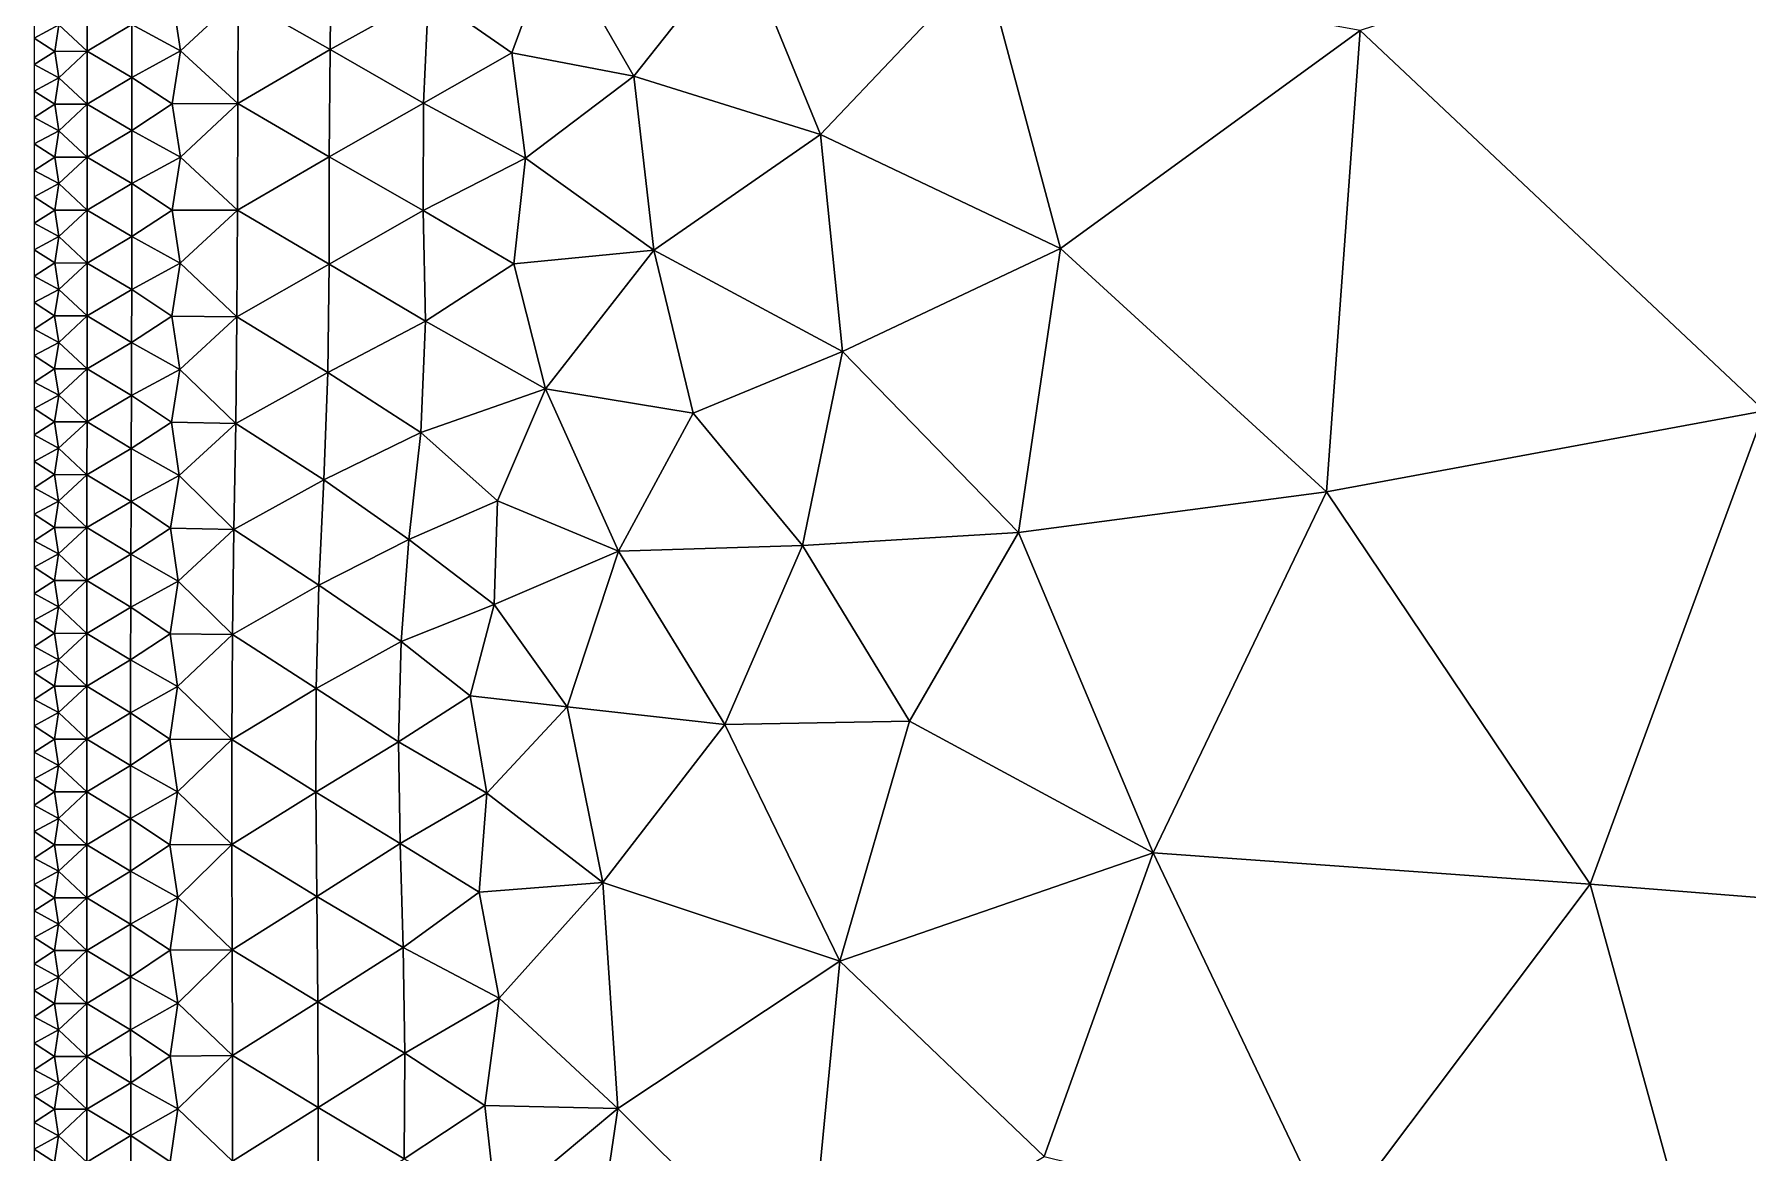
# Model space of a CAD drawing. Header units: metres. Extents: x 0 to 72, y -280 to 0.
# Drawn here: x 0.02 to 12.98, y -57.25 to -48.79 of the extents above; entities that cross this region are included whole.
import ezdxf

# ---------------------------------------------------------------- set-up
doc = ezdxf.new("R2010")
doc.units = ezdxf.units.M

msp = doc.modelspace()

# ---------------------------------------------------------------- linework, layer by layer
at = {"layer": 'layer', "color": 0}
for points in [[(13.11, -51.6346), (13.7177, -47.5617), (10.0513, -48.7559)], [(2.26544, -48.0882), (1.56243, -48.5047), (2.2595, -48.9014)], [(2.26544, -48.0882), (2.2595, -48.9014), (3.00252, -48.487)], [(3.95367, -48.0557), (3.00252, -48.487), (3.63411, -48.9251)], [(3.95367, -48.0557), (3.63411, -48.9251), (4.55671, -49.1027)], [(3.95367, -48.0557), (4.55671, -49.1027), (5.36787, -48.076)], [(5.96778, -49.5442), (5.36787, -48.076), (4.55671, -49.1027)], [(5.96778, -49.5442), (7.20377, -48.2389), (5.36787, -48.076)], [(7.78515, -50.4077), (7.20377, -48.2389), (5.96778, -49.5442)], [(7.78515, -50.4077), (10.0513, -48.7559), (7.20377, -48.2389)], [(0.421193, -48.5138), (0.205332, -48.7146), (0.421085, -48.9143)], [(0.421193, -48.5138), (0.421085, -48.9143), (0.75878, -48.7127)], [(1.06544, -48.5103), (0.75878, -48.7127), (1.12715, -48.9111)], [(1.06544, -48.5103), (1.12715, -48.9111), (1.56243, -48.5047)], [(1.56243, -48.5047), (1.12715, -48.9111), (1.55963, -49.3105)], [(1.56243, -48.5047), (1.55963, -49.3105), (2.2595, -48.9014)], [(3.00252, -48.487), (2.2595, -48.9014), (2.96414, -49.3078)], [(3.00252, -48.487), (2.96414, -49.3078), (3.63411, -48.9251)], [(0.02, -48.6149), (0.02, -48.8151), (0.205332, -48.7146)], [(0.205332, -48.7146), (0.02, -48.8151), (0.174515, -48.9149)], [(0.205332, -48.7146), (0.174515, -48.9149), (0.421085, -48.9143)], [(0.75878, -48.7127), (0.421085, -48.9143), (0.758473, -49.1136)], [(0.75878, -48.7127), (0.758473, -49.1136), (1.12715, -48.9111)], [(0.02, -48.8151), (0.02, -49.0152), (0.174515, -48.9149)], [(9.79575, -52.2474), (10.0513, -48.7559), (7.78515, -50.4077)], [(13.11, -51.6346), (10.0513, -48.7559), (9.79575, -52.2474)], [(0.174515, -48.9149), (0.02, -49.0152), (0.20528, -49.115)], [(0.174515, -48.9149), (0.20528, -49.115), (0.421085, -48.9143)], [(0.421085, -48.9143), (0.20528, -49.115), (0.420949, -49.3149)], [(0.421085, -48.9143), (0.420949, -49.3149), (0.758473, -49.1136)], [(1.12715, -48.9111), (0.758473, -49.1136), (1.06429, -49.313)], [(1.12715, -48.9111), (1.06429, -49.313), (1.55963, -49.3105)], [(2.2595, -48.9014), (1.55963, -49.3105), (2.25079, -49.7123)], [(2.2595, -48.9014), (2.25079, -49.7123), (2.96414, -49.3078)], [(3.63411, -48.9251), (2.96414, -49.3078), (3.73736, -49.7242)], [(3.63411, -48.9251), (3.73736, -49.7242), (4.55671, -49.1027)], [(0.02, -49.0152), (0.02, -49.2154), (0.20528, -49.115)], [(0.20528, -49.115), (0.02, -49.2154), (0.17447, -49.3153)], [(0.20528, -49.115), (0.17447, -49.3153), (0.420949, -49.3149)], [(0.758473, -49.1136), (0.420949, -49.3149), (0.758127, -49.5146)], [(0.758473, -49.1136), (0.758127, -49.5146), (1.06429, -49.313)], [(4.55671, -49.1027), (3.73736, -49.7242), (4.70618, -50.4205)], [(4.70618, -50.4205), (5.96778, -49.5442), (4.55671, -49.1027)], [(0.02, -49.2154), (0.02, -49.4155), (0.17447, -49.3153)], [(0.17447, -49.3153), (0.02, -49.4155), (0.205224, -49.5154)], [(0.17447, -49.3153), (0.205224, -49.5154), (0.420949, -49.3149)], [(0.420949, -49.3149), (0.205224, -49.5154), (0.420815, -49.7155)], [(0.420949, -49.3149), (0.420815, -49.7155), (0.758127, -49.5146)], [(1.06429, -49.313), (0.758127, -49.5146), (1.12577, -49.7144)], [(1.06429, -49.313), (1.12577, -49.7144), (1.55963, -49.3105)], [(1.55963, -49.3105), (1.12577, -49.7144), (1.55706, -50.1168)], [(1.55963, -49.3105), (1.55706, -50.1168), (2.25079, -49.7123)], [(2.96414, -49.3078), (2.25079, -49.7123), (2.96184, -50.1195)], [(2.96414, -49.3078), (2.96184, -50.1195), (3.73736, -49.7242)], [(0.02, -49.4155), (0.02, -49.6157), (0.205224, -49.5154)], [(0.205224, -49.5154), (0.02, -49.6157), (0.174427, -49.7157)], [(0.205224, -49.5154), (0.174427, -49.7157), (0.420815, -49.7155)], [(0.758127, -49.5146), (0.420815, -49.7155), (0.757817, -49.9155)], [(0.758127, -49.5146), (0.757817, -49.9155), (1.12577, -49.7144)], [(0.02, -49.6157), (0.02, -49.8159), (0.174427, -49.7157)], [(6.13505, -51.1873), (5.96778, -49.5442), (4.70618, -50.4205)], [(6.13505, -51.1873), (7.78515, -50.4077), (5.96778, -49.5442)], [(0.174427, -49.7157), (0.02, -49.8159), (0.205167, -49.9159)], [(0.174427, -49.7157), (0.205167, -49.9159), (0.420815, -49.7155)], [(0.420815, -49.7155), (0.205167, -49.9159), (0.420673, -50.116)], [(0.420815, -49.7155), (0.420673, -50.116), (0.757817, -49.9155)], [(1.12577, -49.7144), (0.757817, -49.9155), (1.06314, -50.116)], [(1.12577, -49.7144), (1.06314, -50.116), (1.55706, -50.1168)], [(2.25079, -49.7123), (1.55706, -50.1168), (2.25005, -50.5265)], [(2.25079, -49.7123), (2.25005, -50.5265), (2.96184, -50.1195)], [(3.73736, -49.7242), (2.96184, -50.1195), (3.64724, -50.5228)], [(3.73736, -49.7242), (3.64724, -50.5228), (4.70618, -50.4205)], [(0.02, -49.8159), (0.02, -50.016), (0.205167, -49.9159)], [(0.205167, -49.9159), (0.02, -50.016), (0.174382, -50.1161)], [(0.02, -50.016), (0.02, -50.2162), (0.174382, -50.1161)], [(0.205167, -49.9159), (0.174382, -50.1161), (0.420673, -50.116)], [(0.757817, -49.9155), (0.420673, -50.116), (0.75744, -50.3165)], [(0.757817, -49.9155), (0.75744, -50.3165), (1.06314, -50.116)], [(0.174382, -50.1161), (0.02, -50.2162), (0.205101, -50.3163)], [(0.174382, -50.1161), (0.205101, -50.3163), (0.420673, -50.116)], [(0.420673, -50.116), (0.205101, -50.3163), (0.420493, -50.5166)], [(0.420673, -50.116), (0.420493, -50.5166), (0.75744, -50.3165)], [(1.06314, -50.116), (0.75744, -50.3165), (1.12425, -50.518)], [(1.06314, -50.116), (1.12425, -50.518), (1.55706, -50.1168)], [(1.55706, -50.1168), (1.12425, -50.518), (1.55356, -50.9242)], [(1.55706, -50.1168), (1.55356, -50.9242), (2.25005, -50.5265)], [(2.96184, -50.1195), (2.25005, -50.5265), (2.98025, -50.9565)], [(2.96184, -50.1195), (2.98025, -50.9565), (3.64724, -50.5228)], [(0.02, -50.2162), (0.02, -50.4163), (0.205101, -50.3163)], [(0.205101, -50.3163), (0.02, -50.4163), (0.174323, -50.5165)], [(0.02, -50.4163), (0.02, -50.6165), (0.174323, -50.5165)], [(0.205101, -50.3163), (0.174323, -50.5165), (0.420493, -50.5166)], [(0.75744, -50.3165), (0.420493, -50.5166), (0.756962, -50.7175)], [(0.75744, -50.3165), (0.756962, -50.7175), (1.12425, -50.518)], [(3.64724, -50.5228), (3.88896, -51.4694), (4.70618, -50.4205)], [(4.70618, -50.4205), (3.88896, -51.4694), (5.00535, -51.6541)], [(5.00535, -51.6541), (6.13505, -51.1873), (4.70618, -50.4205)], [(7.46667, -52.5548), (7.78515, -50.4077), (6.13505, -51.1873)], [(9.79575, -52.2474), (7.78515, -50.4077), (7.46667, -52.5548)], [(0.174323, -50.5165), (0.02, -50.6165), (0.205007, -50.7167)], [(0.174323, -50.5165), (0.205007, -50.7167), (0.420493, -50.5166)], [(0.420493, -50.5166), (0.205007, -50.7167), (0.420221, -50.9173)], [(0.420493, -50.5166), (0.420221, -50.9173), (0.756962, -50.7175)], [(1.12425, -50.518), (0.756962, -50.7175), (1.06145, -50.9193)], [(1.12425, -50.518), (1.06145, -50.9193), (1.55356, -50.9242)], [(2.25005, -50.5265), (1.55356, -50.9242), (2.24069, -51.3455)], [(2.25005, -50.5265), (2.24069, -51.3455), (2.98025, -50.9565)], [(3.64724, -50.5228), (2.98025, -50.9565), (3.88896, -51.4694)], [(0.02, -50.6165), (0.02, -50.8167), (0.205007, -50.7167)], [(0.205007, -50.7167), (0.02, -50.8167), (0.174233, -50.9169)], [(0.205007, -50.7167), (0.174233, -50.9169), (0.420221, -50.9173)], [(0.756962, -50.7175), (0.420221, -50.9173), (0.75615, -51.1186)], [(0.756962, -50.7175), (0.75615, -51.1186), (1.06145, -50.9193)], [(0.02, -50.8167), (0.02, -51.0168), (0.174233, -50.9169)], [(0.174233, -50.9169), (0.02, -51.0168), (0.204867, -51.1172)], [(0.174233, -50.9169), (0.204867, -51.1172), (0.420221, -50.9173)], [(0.420221, -50.9173), (0.204867, -51.1172), (0.419827, -51.3178)], [(0.420221, -50.9173), (0.419827, -51.3178), (0.75615, -51.1186)], [(1.06145, -50.9193), (0.75615, -51.1186), (1.12102, -51.3217)], [(1.06145, -50.9193), (1.12102, -51.3217), (1.55356, -50.9242)], [(1.55356, -50.9242), (1.12102, -51.3217), (1.5443, -51.7307)], [(1.55356, -50.9242), (1.5443, -51.7307), (2.24069, -51.3455)], [(0.02, -51.0168), (0.02, -51.217), (0.204867, -51.1172)], [(2.98025, -50.9565), (2.24069, -51.3455), (2.94343, -51.7999)], [(2.98025, -50.9565), (2.94343, -51.7999), (3.88896, -51.4694)], [(0.204867, -51.1172), (0.02, -51.217), (0.174103, -51.3173)], [(0.204867, -51.1172), (0.174103, -51.3173), (0.419827, -51.3178)], [(0.75615, -51.1186), (0.419827, -51.3178), (0.755088, -51.5195)], [(0.75615, -51.1186), (0.755088, -51.5195), (1.12102, -51.3217)], [(5.83092, -52.6545), (6.13505, -51.1873), (5.00535, -51.6541)], [(7.46667, -52.5548), (6.13505, -51.1873), (5.83092, -52.6545)], [(0.02, -51.217), (0.02, -51.4171), (0.174103, -51.3173)], [(0.174103, -51.3173), (0.02, -51.4171), (0.204676, -51.5176)], [(0.174103, -51.3173), (0.204676, -51.5176), (0.419827, -51.3178)], [(0.419827, -51.3178), (0.204676, -51.5176), (0.419311, -51.7183)], [(0.419827, -51.3178), (0.419311, -51.7183), (0.755088, -51.5195)], [(1.12102, -51.3217), (0.755088, -51.5195), (1.05749, -51.7222)], [(1.12102, -51.3217), (1.05749, -51.7222), (1.5443, -51.7307)], [(0.02, -51.4171), (0.02, -51.6173), (0.204676, -51.5176)], [(2.24069, -51.3455), (1.5443, -51.7307), (2.20978, -52.1574)], [(2.24069, -51.3455), (2.20978, -52.1574), (2.94343, -51.7999)], [(0.204676, -51.5176), (0.02, -51.6173), (0.173934, -51.7177)], [(0.204676, -51.5176), (0.173934, -51.7177), (0.419311, -51.7183)], [(0.755088, -51.5195), (0.419311, -51.7183), (0.753651, -51.9201)], [(0.755088, -51.5195), (0.753651, -51.9201), (1.05749, -51.7222)], [(3.88896, -51.4694), (2.94343, -51.7999), (3.52398, -52.3155)], [(3.88896, -51.4694), (3.52398, -52.3155), (4.43943, -52.6985)], [(3.88896, -51.4694), (4.43943, -52.6985), (5.00535, -51.6541)], [(0.02, -51.6173), (0.02, -51.8175), (0.173934, -51.7177)], [(0.173934, -51.7177), (0.02, -51.8175), (0.204444, -51.9179)], [(0.173934, -51.7177), (0.204444, -51.9179), (0.419311, -51.7183)], [(0.419311, -51.7183), (0.204444, -51.9179), (0.418719, -52.1187)], [(0.419311, -51.7183), (0.418719, -52.1187), (0.753651, -51.9201)], [(1.05749, -51.7222), (0.753651, -51.9201), (1.11517, -52.124)], [(1.05749, -51.7222), (1.11517, -52.124), (1.5443, -51.7307)], [(5.83092, -52.6545), (5.00535, -51.6541), (4.43943, -52.6985)], [(13.11, -51.6346), (9.79575, -52.2474), (11.7922, -55.2184)], [(16.4113, -55.5833), (13.11, -51.6346), (11.7922, -55.2184)], [(0.02, -51.8175), (0.02, -52.0176), (0.204444, -51.9179)], [(1.5443, -51.7307), (1.11517, -52.124), (1.53029, -52.5325)], [(1.5443, -51.7307), (1.53029, -52.5325), (2.20978, -52.1574)], [(2.94343, -51.7999), (2.20978, -52.1574), (2.85399, -52.6088)], [(2.94343, -51.7999), (2.85399, -52.6088), (3.52398, -52.3155)], [(0.204444, -51.9179), (0.02, -52.0176), (0.173742, -52.118)], [(0.204444, -51.9179), (0.173742, -52.118), (0.418719, -52.1187)], [(0.753651, -51.9201), (0.418719, -52.1187), (0.752191, -52.3205)], [(0.753651, -51.9201), (0.752191, -52.3205), (1.11517, -52.124)], [(0.02, -52.0176), (0.02, -52.2178), (0.173742, -52.118)], [(0.173742, -52.118), (0.02, -52.2178), (0.204197, -52.3183)], [(0.02, -52.2178), (0.02, -52.4179), (0.204197, -52.3183)], [(0.173742, -52.118), (0.204197, -52.3183), (0.418719, -52.1187)], [(0.418719, -52.1187), (0.204197, -52.3183), (0.418121, -52.519)], [(0.418719, -52.1187), (0.418121, -52.519), (0.752191, -52.3205)], [(1.11517, -52.124), (0.752191, -52.3205), (1.05186, -52.5231)], [(1.11517, -52.124), (1.05186, -52.5231), (1.53029, -52.5325)], [(2.20978, -52.1574), (1.53029, -52.5325), (2.17393, -52.9534)], [(2.20978, -52.1574), (2.17393, -52.9534), (2.85399, -52.6088)], [(0.204197, -52.3183), (0.02, -52.4179), (0.173552, -52.5183)], [(0.204197, -52.3183), (0.173552, -52.5183), (0.418121, -52.519)], [(0.752191, -52.3205), (0.418121, -52.519), (0.750679, -52.7206)], [(0.752191, -52.3205), (0.750679, -52.7206), (1.05186, -52.5231)], [(3.52398, -52.3155), (2.85399, -52.6088), (3.49844, -53.1001)], [(3.52398, -52.3155), (3.49844, -53.1001), (4.43943, -52.6985)], [(8.48457, -54.9796), (9.79575, -52.2474), (7.46667, -52.5548)], [(11.7922, -55.2184), (9.79575, -52.2474), (8.48457, -54.9796)], [(0.02, -52.4179), (0.02, -52.6181), (0.173552, -52.5183)], [(0.173552, -52.5183), (0.02, -52.6181), (0.203966, -52.7185)], [(0.02, -52.6181), (0.02, -52.8183), (0.203966, -52.7185)], [(0.173552, -52.5183), (0.203966, -52.7185), (0.418121, -52.519)], [(0.418121, -52.519), (0.203966, -52.7185), (0.417595, -52.9192)], [(0.418121, -52.519), (0.417595, -52.9192), (0.750679, -52.7206)], [(1.05186, -52.5231), (0.750679, -52.7206), (1.10882, -52.9238)], [(1.05186, -52.5231), (1.10882, -52.9238), (1.53029, -52.5325)], [(1.53029, -52.5325), (1.10882, -52.9238), (1.51848, -53.3287)], [(1.53029, -52.5325), (1.51848, -53.3287), (2.17393, -52.9534)], [(2.85399, -52.6088), (2.17393, -52.9534), (2.79476, -53.3811)], [(2.85399, -52.6088), (2.79476, -53.3811), (3.49844, -53.1001)], [(6.64072, -53.9836), (7.46667, -52.5548), (5.83092, -52.6545)], [(8.48457, -54.9796), (7.46667, -52.5548), (6.64072, -53.9836)], [(0.203966, -52.7185), (0.02, -52.8183), (0.173387, -52.9186)], [(0.203966, -52.7185), (0.173387, -52.9186), (0.417595, -52.9192)], [(0.750679, -52.7206), (0.417595, -52.9192), (0.749523, -53.1205)], [(0.750679, -52.7206), (0.749523, -53.1205), (1.10882, -52.9238)], [(4.43943, -52.6985), (3.49844, -53.1001), (4.05155, -53.8749)], [(4.43943, -52.6985), (4.05155, -53.8749), (5.24476, -54.0088)], [(5.24476, -54.0088), (5.83092, -52.6545), (4.43943, -52.6985)], [(6.64072, -53.9836), (5.83092, -52.6545), (5.24476, -54.0088)], [(0.02, -52.8183), (0.02, -53.0184), (0.173387, -52.9186)], [(0.173387, -52.9186), (0.02, -53.0184), (0.203778, -53.1188)], [(0.02, -53.0184), (0.02, -53.2186), (0.203778, -53.1188)], [(0.173387, -52.9186), (0.203778, -53.1188), (0.417595, -52.9192)], [(0.417595, -52.9192), (0.203778, -53.1188), (0.417199, -53.3192)], [(0.417595, -52.9192), (0.417199, -53.3192), (0.749523, -53.1205)], [(1.10882, -52.9238), (0.749523, -53.1205), (1.04726, -53.322)], [(1.10882, -52.9238), (1.04726, -53.322), (1.51848, -53.3287)], [(2.17393, -52.9534), (1.51848, -53.3287), (2.15337, -53.7376)], [(2.17393, -52.9534), (2.15337, -53.7376), (2.79476, -53.3811)], [(0.203778, -53.1188), (0.02, -53.2186), (0.173265, -53.3188)], [(0.203778, -53.1188), (0.173265, -53.3188), (0.417199, -53.3192)], [(0.749523, -53.1205), (0.417199, -53.3192), (0.748626, -53.5201)], [(0.749523, -53.1205), (0.748626, -53.5201), (1.04726, -53.322)], [(3.49844, -53.1001), (2.79476, -53.3811), (3.31768, -53.7925)], [(3.49844, -53.1001), (3.31768, -53.7925), (4.05155, -53.8749)], [(0.02, -53.2186), (0.02, -53.4187), (0.173265, -53.3188)], [(0.173265, -53.3188), (0.02, -53.4187), (0.20365, -53.519)], [(0.173265, -53.3188), (0.20365, -53.519), (0.417199, -53.3192)], [(0.417199, -53.3192), (0.20365, -53.519), (0.416953, -53.7193)], [(0.417199, -53.3192), (0.416953, -53.7193), (0.748626, -53.5201)], [(1.04726, -53.322), (0.748626, -53.5201), (1.10486, -53.7217)], [(1.04726, -53.322), (1.10486, -53.7217), (1.51848, -53.3287)], [(1.51848, -53.3287), (1.10486, -53.7217), (1.51345, -54.1225)], [(1.51848, -53.3287), (1.51345, -54.1225), (2.15337, -53.7376)], [(2.79476, -53.3811), (2.15337, -53.7376), (2.7761, -54.1395)], [(2.79476, -53.3811), (2.7761, -54.1395), (3.31768, -53.7925)], [(0.02, -53.4187), (0.02, -53.6189), (0.20365, -53.519)], [(0.20365, -53.519), (0.02, -53.6189), (0.173194, -53.7191)], [(0.20365, -53.519), (0.173194, -53.7191), (0.416953, -53.7193)], [(0.748626, -53.5201), (0.416953, -53.7193), (0.748195, -53.9198)], [(0.748626, -53.5201), (0.748195, -53.9198), (1.10486, -53.7217)], [(0.02, -53.6189), (0.02, -53.8191), (0.173194, -53.7191)], [(0.173194, -53.7191), (0.02, -53.8191), (0.203585, -53.9192)], [(0.173194, -53.7191), (0.203585, -53.9192), (0.416953, -53.7193)], [(0.416953, -53.7193), (0.203585, -53.9192), (0.416858, -54.1193)], [(0.416953, -53.7193), (0.416858, -54.1193), (0.748195, -53.9198)], [(1.10486, -53.7217), (0.748195, -53.9198), (1.04542, -54.12)], [(1.10486, -53.7217), (1.04542, -54.12), (1.51345, -54.1225)], [(2.15337, -53.7376), (1.51345, -54.1225), (2.15062, -54.5207)], [(2.15337, -53.7376), (2.15062, -54.5207), (2.7761, -54.1395)], [(3.31768, -53.7925), (2.7761, -54.1395), (3.44461, -54.5276)], [(3.31768, -53.7925), (3.44461, -54.5276), (4.05155, -53.8749)], [(0.02, -53.8191), (0.02, -54.0192), (0.203585, -53.9192)], [(0.203585, -53.9192), (0.02, -54.0192), (0.173169, -54.1193)], [(0.203585, -53.9192), (0.173169, -54.1193), (0.416858, -54.1193)], [(0.748195, -53.9198), (0.416858, -54.1193), (0.748057, -54.3194)], [(0.748195, -53.9198), (0.748057, -54.3194), (1.04542, -54.12)], [(4.05155, -53.8749), (3.44461, -54.5276), (4.32222, -55.2048)], [(4.05155, -53.8749), (4.32222, -55.2048), (5.24476, -54.0088)], [(0.02, -54.0192), (0.02, -54.2194), (0.173169, -54.1193)], [(6.11325, -55.7997), (5.24476, -54.0088), (4.32222, -55.2048)], [(6.11325, -55.7997), (6.64072, -53.9836), (5.24476, -54.0088)], [(8.48457, -54.9796), (6.64072, -53.9836), (6.11325, -55.7997)], [(0.173169, -54.1193), (0.02, -54.2194), (0.203574, -54.3194)], [(0.173169, -54.1193), (0.203574, -54.3194), (0.416858, -54.1193)], [(0.416858, -54.1193), (0.203574, -54.3194), (0.416876, -54.5194)], [(0.416858, -54.1193), (0.416876, -54.5194), (0.748057, -54.3194)], [(1.04542, -54.12), (0.748057, -54.3194), (1.10405, -54.5193)], [(1.04542, -54.12), (1.10405, -54.5193), (1.51345, -54.1225)], [(1.51345, -54.1225), (1.10405, -54.5193), (1.51429, -54.9173)], [(1.51345, -54.1225), (1.51429, -54.9173), (2.15062, -54.5207)], [(2.7761, -54.1395), (2.15062, -54.5207), (2.78936, -54.9093)], [(2.7761, -54.1395), (2.78936, -54.9093), (3.44461, -54.5276)], [(0.02, -54.2194), (0.02, -54.4195), (0.203574, -54.3194)], [(0.203574, -54.3194), (0.02, -54.4195), (0.173179, -54.5195)], [(0.02, -54.4195), (0.02, -54.6197), (0.173179, -54.5195)], [(0.203574, -54.3194), (0.173179, -54.5195), (0.416876, -54.5194)], [(0.748057, -54.3194), (0.416876, -54.5194), (0.748199, -54.7192)], [(0.748057, -54.3194), (0.748199, -54.7192), (1.10405, -54.5193)], [(0.173179, -54.5195), (0.02, -54.6197), (0.2036, -54.7196)], [(0.173179, -54.5195), (0.2036, -54.7196), (0.416876, -54.5194)], [(0.416876, -54.5194), (0.2036, -54.7196), (0.41697, -54.9196)], [(0.416876, -54.5194), (0.41697, -54.9196), (0.748199, -54.7192)], [(1.10405, -54.5193), (0.748199, -54.7192), (1.04588, -54.9185)], [(1.10405, -54.5193), (1.04588, -54.9185), (1.51429, -54.9173)], [(2.15062, -54.5207), (1.51429, -54.9173), (2.15814, -55.3101)], [(2.15062, -54.5207), (2.15814, -55.3101), (2.78936, -54.9093)], [(3.44461, -54.5276), (2.78936, -54.9093), (3.38603, -55.2786)], [(3.44461, -54.5276), (3.38603, -55.2786), (4.32222, -55.2048)], [(0.02, -54.6197), (0.02, -54.8199), (0.2036, -54.7196)], [(0.2036, -54.7196), (0.02, -54.8199), (0.173212, -54.9198)], [(0.02, -54.8199), (0.02, -55.02), (0.173212, -54.9198)], [(0.2036, -54.7196), (0.173212, -54.9198), (0.41697, -54.9196)], [(0.748199, -54.7192), (0.41697, -54.9196), (0.748481, -55.119)], [(0.748199, -54.7192), (0.748481, -55.119), (1.04588, -54.9185)], [(0.173212, -54.9198), (0.02, -55.02), (0.203647, -55.1199)], [(0.173212, -54.9198), (0.203647, -55.1199), (0.41697, -54.9196)], [(0.41697, -54.9196), (0.203647, -55.1199), (0.417094, -55.3198)], [(0.41697, -54.9196), (0.417094, -55.3198), (0.748481, -55.119)], [(1.04588, -54.9185), (0.748481, -55.119), (1.10513, -55.3179)], [(1.04588, -54.9185), (1.10513, -55.3179), (1.51429, -54.9173)], [(1.51429, -54.9173), (1.10513, -55.3179), (1.51734, -55.7148)], [(1.51429, -54.9173), (1.51734, -55.7148), (2.15814, -55.3101)], [(2.78936, -54.9093), (2.15814, -55.3101), (2.8111, -55.6961)], [(2.78936, -54.9093), (2.8111, -55.6961), (3.38603, -55.2786)], [(0.02, -55.02), (0.02, -55.2202), (0.203647, -55.1199)], [(7.66066, -57.2778), (8.48457, -54.9796), (6.11325, -55.7997)], [(9.83789, -57.8165), (8.48457, -54.9796), (7.66066, -57.2778)], [(11.7922, -55.2184), (8.48457, -54.9796), (9.83789, -57.8165)], [(0.203647, -55.1199), (0.02, -55.2202), (0.173253, -55.3201)], [(0.02, -55.2202), (0.02, -55.4203), (0.173253, -55.3201)], [(0.203647, -55.1199), (0.173253, -55.3201), (0.417094, -55.3198)], [(0.748481, -55.119), (0.417094, -55.3198), (0.748795, -55.5191)], [(0.748481, -55.119), (0.748795, -55.5191), (1.10513, -55.3179)], [(3.38603, -55.2786), (3.53747, -56.0795), (4.32222, -55.2048)], [(4.32222, -55.2048), (3.53747, -56.0795), (4.43491, -56.9142)], [(4.32222, -55.2048), (4.43491, -56.9142), (6.11325, -55.7997)], [(12.8564, -59.0769), (11.7922, -55.2184), (9.83789, -57.8165)], [(12.8564, -59.0769), (16.4113, -55.5833), (11.7922, -55.2184)], [(0.173253, -55.3201), (0.02, -55.4203), (0.203698, -55.5202)], [(0.173253, -55.3201), (0.203698, -55.5202), (0.417094, -55.3198)], [(0.417094, -55.3198), (0.203698, -55.5202), (0.417214, -55.72)], [(0.417094, -55.3198), (0.417214, -55.72), (0.748795, -55.5191)], [(1.10513, -55.3179), (0.748795, -55.5191), (1.0471, -55.718)], [(1.10513, -55.3179), (1.0471, -55.718), (1.51734, -55.7148)], [(2.15814, -55.3101), (1.51734, -55.7148), (2.16589, -56.1069)], [(2.15814, -55.3101), (2.16589, -56.1069), (2.8111, -55.6961)], [(3.38603, -55.2786), (2.8111, -55.6961), (3.53747, -56.0795)], [(0.02, -55.4203), (0.02, -55.6205), (0.203698, -55.5202)], [(0.203698, -55.5202), (0.02, -55.6205), (0.173291, -55.7204)], [(0.203698, -55.5202), (0.173291, -55.7204), (0.417214, -55.72)], [(0.748795, -55.5191), (0.417214, -55.72), (0.749088, -55.9193)], [(0.748795, -55.5191), (0.749088, -55.9193), (1.0471, -55.718)], [(16.4289, -61.832), (16.4113, -55.5833), (12.8564, -59.0769)], [(0.02, -55.6205), (0.02, -55.8207), (0.173291, -55.7204)], [(0.173291, -55.7204), (0.02, -55.8207), (0.203741, -55.9205)], [(0.173291, -55.7204), (0.203741, -55.9205), (0.417214, -55.72)], [(0.417214, -55.72), (0.203741, -55.9205), (0.417306, -56.1203)], [(0.417214, -55.72), (0.417306, -56.1203), (0.749088, -55.9193)], [(1.0471, -55.718), (0.749088, -55.9193), (1.10638, -56.1177)], [(1.0471, -55.718), (1.10638, -56.1177), (1.51734, -55.7148)], [(1.51734, -55.7148), (1.10638, -56.1177), (1.51945, -56.5144)], [(1.51734, -55.7148), (1.51945, -56.5144), (2.16589, -56.1069)], [(2.8111, -55.6961), (2.16589, -56.1069), (2.82254, -56.4972)], [(2.8111, -55.6961), (2.82254, -56.4972), (3.53747, -56.0795)], [(0.02, -55.8207), (0.02, -56.0208), (0.203741, -55.9205)], [(5.86869, -58.3451), (6.11325, -55.7997), (4.43491, -56.9142)], [(5.86869, -58.3451), (7.66066, -57.2778), (6.11325, -55.7997)], [(0.203741, -55.9205), (0.02, -56.0208), (0.173319, -56.1207)], [(0.203741, -55.9205), (0.173319, -56.1207), (0.417306, -56.1203)], [(0.749088, -55.9193), (0.417306, -56.1203), (0.749277, -56.3195)], [(0.749088, -55.9193), (0.749277, -56.3195), (1.10638, -56.1177)], [(0.02, -56.0208), (0.02, -56.221), (0.173319, -56.1207)], [(0.173319, -56.1207), (0.02, -56.221), (0.20377, -56.3208)], [(0.173319, -56.1207), (0.20377, -56.3208), (0.417306, -56.1203)], [(0.417306, -56.1203), (0.20377, -56.3208), (0.417363, -56.5206)], [(0.417306, -56.1203), (0.417363, -56.5206), (0.749277, -56.3195)], [(1.10638, -56.1177), (0.749277, -56.3195), (1.04788, -56.5184)], [(1.10638, -56.1177), (1.04788, -56.5184), (1.51945, -56.5144)], [(2.16589, -56.1069), (1.51945, -56.5144), (2.16837, -56.9068)], [(2.16589, -56.1069), (2.16837, -56.9068), (2.82254, -56.4972)], [(3.53747, -56.0795), (2.82254, -56.4972), (3.42995, -56.8935)], [(3.53747, -56.0795), (3.42995, -56.8935), (4.43491, -56.9142)], [(0.02, -56.221), (0.02, -56.4211), (0.20377, -56.3208)], [(0.20377, -56.3208), (0.02, -56.4211), (0.173335, -56.521)], [(0.20377, -56.3208), (0.173335, -56.521), (0.417363, -56.5206)], [(0.749277, -56.3195), (0.417363, -56.5206), (0.749396, -56.7198)], [(0.749277, -56.3195), (0.749396, -56.7198), (1.04788, -56.5184)], [(0.02, -56.4211), (0.02, -56.6213), (0.173335, -56.521)], [(1.04788, -56.5184), (0.749396, -56.7198), (1.10694, -56.918)], [(1.04788, -56.5184), (1.10694, -56.918), (1.51945, -56.5144)], [(1.51945, -56.5144), (1.10694, -56.918), (1.51991, -57.3144)], [(1.51945, -56.5144), (1.51991, -57.3144), (2.16837, -56.9068)], [(2.82254, -56.4972), (2.16837, -56.9068), (2.81957, -57.297)], [(2.82254, -56.4972), (2.81957, -57.297), (3.42995, -56.8935)], [(0.173335, -56.521), (0.02, -56.6213), (0.203786, -56.7211)], [(0.02, -56.6213), (0.02, -56.8215), (0.203786, -56.7211)], [(0.173335, -56.521), (0.203786, -56.7211), (0.417363, -56.5206)], [(0.417363, -56.5206), (0.203786, -56.7211), (0.41739, -56.9209)], [(0.417363, -56.5206), (0.41739, -56.9209), (0.749396, -56.7198)], [(0.203786, -56.7211), (0.02, -56.8215), (0.173342, -56.9213)], [(0.203786, -56.7211), (0.173342, -56.9213), (0.41739, -56.9209)], [(0.749396, -56.7198), (0.41739, -56.9209), (0.749437, -57.12)], [(0.749396, -56.7198), (0.749437, -57.12), (1.10694, -56.918)], [(0.02, -56.8215), (0.02, -57.0216), (0.173342, -56.9213)], [(2.16837, -56.9068), (1.51991, -57.3144), (2.16712, -57.705)], [(2.16837, -56.9068), (2.16712, -57.705), (2.81957, -57.297)], [(3.42995, -56.8935), (2.81957, -57.297), (3.51768, -57.6809)], [(3.42995, -56.8935), (3.51768, -57.6809), (4.43491, -56.9142)], [(0.173342, -56.9213), (0.02, -57.0216), (0.203794, -57.1214)], [(0.02, -57.0216), (0.02, -57.2218), (0.203794, -57.1214)], [(0.173342, -56.9213), (0.203794, -57.1214), (0.41739, -56.9209)], [(0.41739, -56.9209), (0.203794, -57.1214), (0.417406, -57.3212)], [(0.41739, -56.9209), (0.417406, -57.3212), (0.749437, -57.12)], [(1.10694, -56.918), (0.749437, -57.12), (1.04805, -57.3187)], [(1.10694, -56.918), (1.04805, -57.3187), (1.51991, -57.3144)], [(4.43491, -56.9142), (3.51768, -57.6809), (4.21322, -58.4198)], [(4.43491, -56.9142), (4.21322, -58.4198), (5.86869, -58.3451)], [(0.203794, -57.1214), (0.02, -57.2218), (0.173347, -57.3216)], [(0.203794, -57.1214), (0.173347, -57.3216), (0.417406, -57.3212)], [(0.749437, -57.12), (0.417406, -57.3212), (0.749479, -57.5202)], [(0.749437, -57.12), (0.749479, -57.5202), (1.04805, -57.3187)], [(0.02, -57.2218), (0.02, -57.4219), (0.173347, -57.3216)]]:
    msp.add_3dface(points, dxfattribs=at)

doc.saveas('drawing.dxf')
